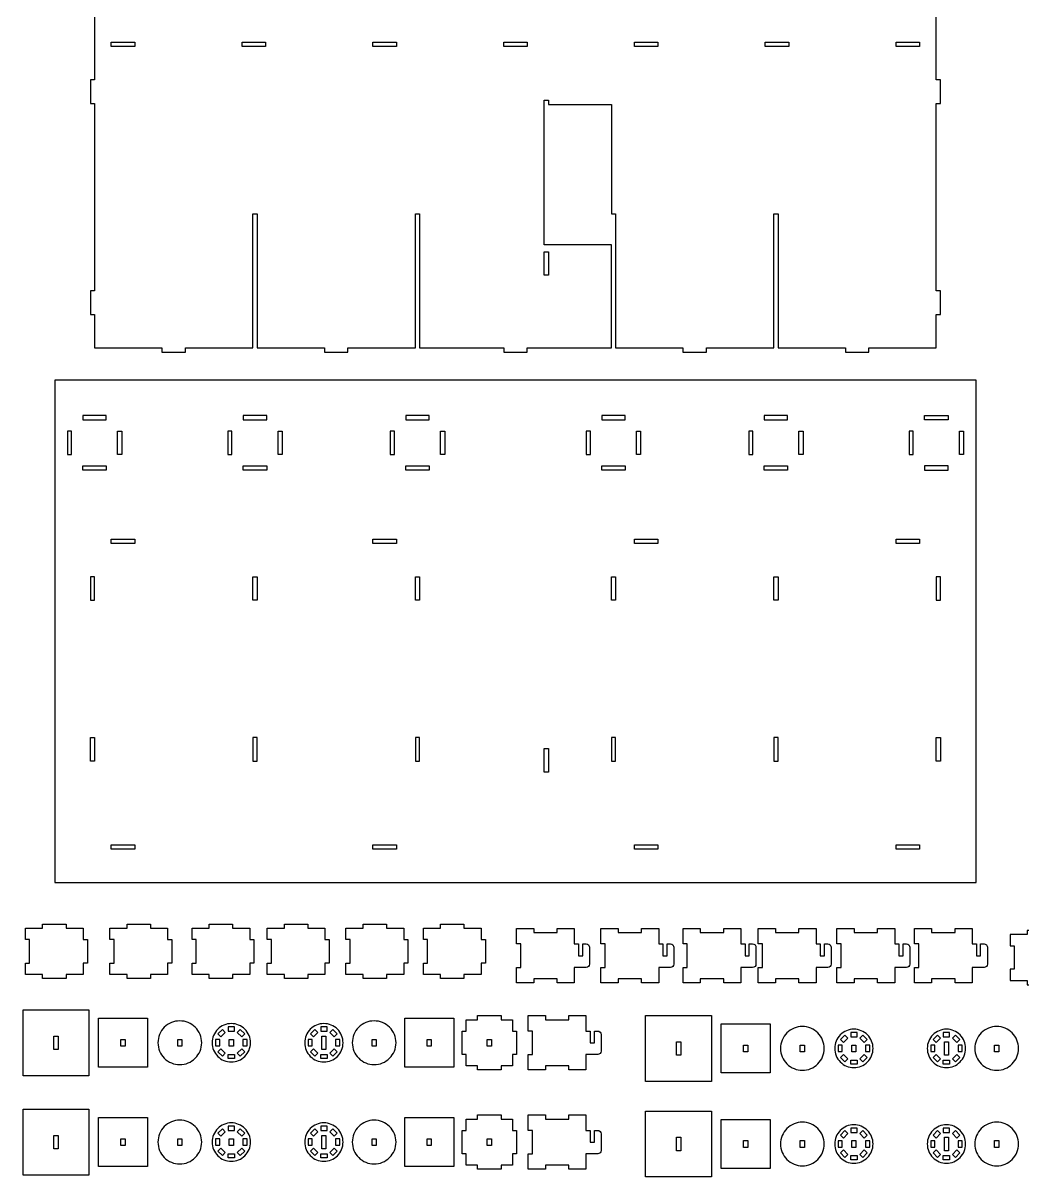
# Model space of a CAD drawing. Extents: x 8164 to 10920, y 152 to 1666.
# Drawn here: x 8164 to 8881, y 152 to 979 of the extents above; entities that cross this region are included whole.
import ezdxf

# ---------------------------------------------------------------- set-up
doc = ezdxf.new("R2010")
doc.units = 0
doc.header["$MEASUREMENT"] = 0
doc.layers.add('LAYER_1', color=18, linetype='CONTINUOUS')

msp = doc.modelspace()

# ---------------------------------------------------------------- linework, layer by layer
at = {"layer": 'LAYER_1'}
msp.add_lwpolyline([(8215.64, 1022.98), (8215.64, 938.29), (8212.64, 938.29), (8212.64, 921.49), (8215.64, 921.49), (8215.64, 787.09), (8212.64, 787.09), (8212.64, 770.29), (8215.64, 770.29), (8215.64, 746.29), (8263.94, 746.29), (8263.94, 743.29), (8280.74, 743.29), (8280.74, 746.29), (8329.04, 746.29), (8329.04, 842.29), (8332.04, 842.29), (8332.04, 746.29), (8380.34, 746.29), (8380.34, 743.29), (8397.14, 743.29), (8397.14, 746.29), (8445.44, 746.29), (8445.44, 842.29), (8448.44, 842.29), (8448.44, 746.29), (8508.74, 746.29), (8508.74, 743.29), (8525.54, 743.29), (8525.54, 746.29), (8585.84, 746.29), (8585.84, 820.04), (8537.84, 820.04), (8537.84, 923.69), (8540.84, 923.69), (8540.84, 920.69), (8585.84, 920.69), (8585.84, 842.29), (8588.84, 842.29), (8588.84, 746.29), (8637.14, 746.29), (8637.14, 743.29), (8653.94, 743.29), (8653.94, 746.29), (8702.24, 746.29), (8702.24, 842.29), (8705.24, 842.29), (8705.24, 746.29), (8753.54, 746.29), (8753.54, 743.29), (8770.34, 743.29), (8770.34, 746.29), (8818.64, 746.29), (8818.64, 770.29), (8821.64, 770.29), (8821.64, 787.09), (8818.64, 787.09), (8818.64, 921.49), (8821.64, 921.49), (8821.64, 938.29), (8818.64, 938.29), (8818.64, 1022.98)], dxfattribs=at)
for points in [[(8227.64, 965.29), (8244.44, 965.29), (8244.44, 962.29), (8227.64, 962.29)], [(8321.34, 965.29), (8338.14, 965.29), (8338.14, 962.29), (8321.34, 962.29)], [(8415.04, 965.29), (8431.84, 965.29), (8431.84, 962.29), (8415.04, 962.29)], [(8508.74, 965.29), (8525.54, 965.29), (8525.54, 962.29), (8508.74, 962.29)], [(8602.44, 965.29), (8619.24, 965.29), (8619.24, 962.29), (8602.44, 962.29)], [(8696.14, 965.29), (8712.94, 965.29), (8712.94, 962.29), (8696.14, 962.29)], [(8789.84, 965.29), (8806.64, 965.29), (8806.64, 962.29), (8789.84, 962.29)], [(8537.84, 798.44), (8537.84, 815.24), (8540.84, 815.24), (8540.84, 798.44)], [(8187.14, 723.31), (8187.14, 363.31), (8847.14, 363.31), (8847.14, 723.31)], [(8207.24, 694.81), (8224.04, 694.81), (8224.04, 697.81), (8207.24, 697.81)], [(8322.14, 694.81), (8338.94, 694.81), (8338.94, 697.81), (8322.14, 697.81)], [(8438.54, 694.81), (8455.34, 694.81), (8455.34, 697.81), (8438.54, 697.81)], [(8578.94, 694.81), (8595.74, 694.81), (8595.74, 697.81), (8578.94, 697.81)], [(8695.34, 694.81), (8712.14, 694.81), (8712.14, 697.81), (8695.34, 697.81)], [(8827.04, 694.81), (8810.24, 694.81), (8810.24, 697.81), (8827.04, 697.81)], [(8199.14, 686.71), (8196.14, 686.71), (8196.14, 669.91), (8199.14, 669.91)], [(8232.15, 686.71), (8235.15, 686.71), (8235.15, 669.91), (8232.15, 669.91)], [(8314.04, 686.71), (8311.04, 686.71), (8311.04, 669.91), (8314.04, 669.91)], [(8347.05, 686.71), (8350.05, 686.71), (8350.05, 669.91), (8347.05, 669.91)], [(8430.44, 686.71), (8427.44, 686.71), (8427.44, 669.91), (8430.44, 669.91)], [(8463.45, 686.71), (8466.45, 686.71), (8466.45, 669.91), (8463.45, 669.91)], [(8570.84, 686.71), (8567.84, 686.71), (8567.84, 669.91), (8570.84, 669.91)], [(8603.85, 686.71), (8606.85, 686.71), (8606.85, 669.91), (8603.85, 669.91)], [(8687.24, 686.71), (8684.24, 686.71), (8684.24, 669.91), (8687.24, 669.91)], [(8720.25, 686.71), (8723.25, 686.71), (8723.25, 669.91), (8720.25, 669.91)], [(8802.14, 686.71), (8799.14, 686.71), (8799.14, 669.91), (8802.14, 669.91)], [(8835.15, 686.71), (8838.15, 686.71), (8838.15, 669.91), (8835.15, 669.91)], [(8207.24, 661.8), (8224.04, 661.8), (8224.04, 658.8), (8207.24, 658.8)], [(8322.14, 661.8), (8338.94, 661.8), (8338.94, 658.8), (8322.14, 658.8)], [(8438.54, 661.8), (8455.34, 661.8), (8455.34, 658.8), (8438.54, 658.8)], [(8578.94, 661.8), (8595.74, 661.8), (8595.74, 658.8), (8578.94, 658.8)], [(8695.34, 661.8), (8712.14, 661.8), (8712.14, 658.8), (8695.34, 658.8)], [(8827.04, 661.8), (8810.24, 661.8), (8810.24, 658.8), (8827.04, 658.8)], [(8227.64, 609.31), (8244.44, 609.31), (8244.44, 606.31), (8227.64, 606.31)], [(8415.04, 609.31), (8431.84, 609.31), (8431.84, 606.31), (8415.04, 606.31)], [(8602.44, 609.31), (8619.24, 609.31), (8619.24, 606.31), (8602.44, 606.31)], [(8789.84, 609.31), (8806.64, 609.31), (8806.64, 606.31), (8789.84, 606.31)], [(8212.64, 582.31), (8212.64, 565.51), (8215.64, 565.51), (8215.64, 582.31)], [(8332.04, 582.31), (8332.04, 565.51), (8329.04, 565.51), (8329.04, 582.31)], [(8448.44, 582.31), (8448.44, 565.51), (8445.44, 565.51), (8445.44, 582.31)], [(8588.84, 582.31), (8588.84, 565.51), (8585.84, 565.51), (8585.84, 582.31)], [(8705.24, 582.31), (8705.24, 565.51), (8702.24, 565.51), (8702.24, 582.31)], [(8818.64, 582.31), (8818.64, 565.51), (8821.64, 565.51), (8821.64, 582.31)], [(8212.64, 450.31), (8212.64, 467.11), (8215.64, 467.11), (8215.64, 450.31)], [(8332.04, 450.31), (8332.04, 467.11), (8329.04, 467.11), (8329.04, 450.31)], [(8448.44, 450.31), (8448.44, 467.11), (8445.44, 467.11), (8445.44, 450.31)], [(8588.84, 450.31), (8588.84, 467.11), (8585.84, 467.11), (8585.84, 450.31)], [(8705.24, 450.31), (8705.24, 467.11), (8702.24, 467.11), (8702.24, 450.31)], [(8818.64, 450.31), (8818.64, 467.11), (8821.64, 467.11), (8821.64, 450.31)], [(8537.84, 442.46), (8537.84, 459.26), (8540.84, 459.26), (8540.84, 442.46)], [(8227.64, 390.31), (8244.44, 390.31), (8244.44, 387.31), (8227.64, 387.31)], [(8415.04, 390.31), (8431.84, 390.31), (8431.84, 387.31), (8415.04, 387.31)], [(8602.44, 390.31), (8619.24, 390.31), (8619.24, 387.31), (8602.44, 387.31)], [(8789.84, 390.31), (8806.64, 390.31), (8806.64, 387.31), (8789.84, 387.31)], [(8166.1, 305.64), (8169.1, 305.64), (8169.1, 322.44), (8166.1, 322.44), (8166.1, 330.55), (8178.4, 330.55), (8178.4, 333.55), (8195.2, 333.55), (8195.2, 330.55), (8207.5, 330.55), (8207.5, 322.44), (8210.5, 322.44), (8210.5, 305.64), (8207.5, 305.64), (8207.5, 297.53), (8195.2, 297.53), (8195.2, 294.53), (8178.4, 294.53), (8178.4, 297.53), (8166.1, 297.53)], [(8226.6, 305.64), (8229.6, 305.64), (8229.6, 322.44), (8226.6, 322.44), (8226.6, 330.55), (8238.9, 330.55), (8238.9, 333.55), (8255.7, 333.55), (8255.7, 330.55), (8268, 330.55), (8268, 322.44), (8271, 322.44), (8271, 305.64), (8268, 305.64), (8268, 297.53), (8255.7, 297.53), (8255.7, 294.53), (8238.9, 294.53), (8238.9, 297.53), (8226.6, 297.53)], [(8285.44, 305.64), (8288.44, 305.64), (8288.44, 322.44), (8285.44, 322.44), (8285.44, 330.55), (8297.74, 330.55), (8297.74, 333.55), (8314.54, 333.55), (8314.54, 330.55), (8326.84, 330.55), (8326.84, 322.44), (8329.84, 322.44), (8329.84, 305.64), (8326.84, 305.64), (8326.84, 297.53), (8314.54, 297.53), (8314.54, 294.53), (8297.74, 294.53), (8297.74, 297.53), (8285.44, 297.53)], [(8339.31, 305.64), (8342.31, 305.64), (8342.31, 322.44), (8339.31, 322.44), (8339.31, 330.55), (8351.61, 330.55), (8351.61, 333.55), (8368.41, 333.55), (8368.41, 330.55), (8380.71, 330.55), (8380.71, 322.44), (8383.71, 322.44), (8383.71, 305.64), (8380.71, 305.64), (8380.71, 297.53), (8368.41, 297.53), (8368.41, 294.53), (8351.61, 294.53), (8351.61, 297.53), (8339.31, 297.53)], [(8395.67, 305.64), (8398.67, 305.64), (8398.67, 322.44), (8395.67, 322.44), (8395.67, 330.55), (8407.97, 330.55), (8407.97, 333.55), (8424.77, 333.55), (8424.77, 330.55), (8437.07, 330.55), (8437.07, 322.44), (8440.07, 322.44), (8440.07, 305.64), (8437.07, 305.64), (8437.07, 297.53), (8424.77, 297.53), (8424.77, 294.53), (8407.97, 294.53), (8407.97, 297.53), (8395.67, 297.53)], [(8451.19, 305.64), (8454.19, 305.64), (8454.19, 322.44), (8451.19, 322.44), (8451.19, 330.55), (8463.49, 330.55), (8463.49, 333.55), (8480.29, 333.55), (8480.29, 330.55), (8492.59, 330.55), (8492.59, 322.44), (8495.59, 322.44), (8495.59, 305.64), (8492.59, 305.64), (8492.59, 297.53), (8480.29, 297.53), (8480.29, 294.53), (8463.49, 294.53), (8463.49, 297.53), (8451.19, 297.53)], [(8871.51, 317.94), (8874.51, 317.94), (8874.51, 301.14), (8871.51, 301.14), (8871.51, 293.03), (8883.81, 293.03), (8883.81, 290.03), (8900.61, 290.03), (8900.61, 293.03), (8912.91, 293.03), (8912.91, 301.14), (8915.91, 301.14), (8915.91, 317.94), (8912.91, 317.94), (8912.91, 326.05), (8900.61, 326.05), (8900.61, 329.05), (8883.81, 329.05), (8883.81, 326.05), (8871.51, 326.05)], [(8164.42, 224.94), (8164.42, 272.11), (8211.59, 272.11), (8211.59, 224.94)], [(8218.42, 230.94), (8218.42, 266.11), (8253.59, 266.11), (8253.59, 230.94)], [(8437.79, 230.94), (8437.79, 266.11), (8472.96, 266.11), (8472.96, 230.94)], [(8506.87, 265.03), (8514.98, 265.03), (8514.98, 256.92), (8517.98, 256.92), (8517.98, 240.12), (8514.98, 240.12), (8514.98, 232.02), (8506.87, 232.02), (8506.87, 229.02), (8490.07, 229.02), (8490.07, 232.02), (8481.96, 232.02), (8481.96, 240.12), (8478.96, 240.12), (8478.96, 256.92), (8481.96, 256.92), (8481.96, 265.03), (8490.07, 265.03), (8490.07, 268.03), (8506.87, 268.03)], [(8610.43, 220.89), (8610.43, 268.06), (8657.61, 268.06), (8657.61, 220.89)], [(8309.3, 255.99), (8306.12, 252.82), (8304, 254.94), (8307.18, 258.11)], [(8311.34, 256.84), (8315.83, 256.84), (8315.83, 259.84), (8311.34, 259.84)], [(8321.06, 252.82), (8317.88, 255.99), (8320, 258.11), (8323.18, 254.94)], [(8375.62, 255.99), (8372.45, 252.82), (8370.33, 254.94), (8373.5, 258.11)], [(8377.67, 256.84), (8382.16, 256.84), (8382.16, 259.84), (8377.67, 259.84)], [(8387.38, 252.82), (8384.21, 255.99), (8386.33, 258.11), (8389.5, 254.94)], [(8664.43, 226.89), (8664.43, 262.06), (8699.61, 262.06), (8699.61, 226.89)], [(8186.51, 243.72), (8186.51, 253.32), (8189.51, 253.32), (8189.51, 243.72)], [(8234.51, 246.12), (8234.51, 250.92), (8237.51, 250.92), (8237.51, 246.12)], [(8275.19, 246.12), (8275.19, 250.92), (8278.19, 250.92), (8278.19, 246.12)], [(8305.27, 246.28), (8305.27, 250.77), (8302.27, 250.77), (8302.27, 246.28)], [(8312.09, 246.12), (8312.09, 250.92), (8315.09, 250.92), (8315.09, 246.12)], [(8321.9, 250.77), (8321.9, 246.28), (8324.9, 246.28), (8324.9, 250.77)], [(8371.6, 246.28), (8371.6, 250.77), (8368.6, 250.77), (8368.6, 246.28)], [(8381.41, 253.32), (8381.41, 243.72), (8378.41, 243.72), (8378.41, 253.32)], [(8388.23, 250.77), (8388.23, 246.28), (8391.23, 246.28), (8391.23, 250.77)], [(8414.41, 246.12), (8414.41, 250.92), (8417.41, 250.92), (8417.41, 246.12)], [(8453.88, 246.12), (8453.88, 250.92), (8456.88, 250.92), (8456.88, 246.12)], [(8496.97, 246.12), (8496.97, 250.92), (8499.97, 250.92), (8499.97, 246.12)], [(8632.52, 239.68), (8632.52, 249.28), (8635.52, 249.28), (8635.52, 239.68)], [(8755.31, 251.94), (8752.14, 248.77), (8750.01, 250.89), (8753.19, 254.06)], [(8757.36, 252.79), (8761.85, 252.79), (8761.85, 255.79), (8757.36, 255.79)], [(8767.07, 248.77), (8763.89, 251.94), (8766.02, 254.06), (8769.19, 250.89)], [(8821.63, 251.94), (8818.46, 248.77), (8816.34, 250.89), (8819.51, 254.06)], [(8823.68, 252.79), (8828.17, 252.79), (8828.17, 255.79), (8823.68, 255.79)], [(8827.43, 249.28), (8827.43, 239.68), (8824.43, 239.68), (8824.43, 249.28)], [(8833.39, 248.77), (8830.22, 251.94), (8832.34, 254.06), (8835.51, 250.89)], [(8309.3, 241.06), (8306.12, 244.23), (8304, 242.11), (8307.18, 238.94)], [(8311.34, 240.21), (8315.83, 240.21), (8315.83, 237.21), (8311.34, 237.21)], [(8321.06, 244.23), (8317.88, 241.06), (8320, 238.94), (8323.18, 242.11)], [(8375.62, 241.06), (8372.45, 244.23), (8370.33, 242.11), (8373.5, 238.94)], [(8377.67, 240.21), (8382.16, 240.21), (8382.16, 237.21), (8377.67, 237.21)], [(8387.38, 244.23), (8384.21, 241.06), (8386.33, 238.94), (8389.5, 242.11)], [(8680.52, 242.08), (8680.52, 246.88), (8683.52, 246.88), (8683.52, 242.08)], [(8721.2, 242.08), (8721.2, 246.88), (8724.2, 246.88), (8724.2, 242.08)], [(8751.29, 242.23), (8751.29, 246.72), (8748.29, 246.72), (8748.29, 242.23)], [(8755.31, 237.01), (8752.14, 240.18), (8750.01, 238.06), (8753.19, 234.89)], [(8758.1, 242.08), (8758.1, 246.88), (8761.1, 246.88), (8761.1, 242.08)], [(8767.07, 240.18), (8763.89, 237.01), (8766.02, 234.89), (8769.19, 238.06)], [(8767.92, 246.72), (8767.92, 242.23), (8770.92, 242.23), (8770.92, 246.72)], [(8817.61, 242.23), (8817.61, 246.72), (8814.61, 246.72), (8814.61, 242.23)], [(8821.63, 237.01), (8818.46, 240.18), (8816.34, 238.06), (8819.51, 234.89)], [(8833.39, 240.18), (8830.22, 237.01), (8832.34, 234.89), (8835.51, 238.06)], [(8834.24, 246.72), (8834.24, 242.23), (8837.24, 242.23), (8837.24, 246.72)], [(8860.43, 242.08), (8860.43, 246.88), (8863.43, 246.88), (8863.43, 242.08)], [(8757.36, 236.16), (8761.85, 236.16), (8761.85, 233.16), (8757.36, 233.16)], [(8823.68, 236.16), (8828.17, 236.16), (8828.17, 233.16), (8823.68, 233.16)], [(8164.42, 153.78), (8164.42, 200.96), (8211.59, 200.96), (8211.59, 153.78)], [(8610.43, 152.42), (8610.43, 199.6), (8657.61, 199.6), (8657.61, 152.42)], [(8218.42, 159.78), (8218.42, 194.96), (8253.59, 194.96), (8253.59, 159.78)], [(8437.79, 159.78), (8437.79, 194.96), (8472.96, 194.96), (8472.96, 159.78)], [(8506.87, 193.88), (8514.98, 193.88), (8514.98, 185.77), (8517.98, 185.77), (8517.98, 168.97), (8514.98, 168.97), (8514.98, 160.86), (8506.87, 160.86), (8506.87, 157.86), (8490.07, 157.86), (8490.07, 160.86), (8481.96, 160.86), (8481.96, 168.97), (8478.96, 168.97), (8478.96, 185.77), (8481.96, 185.77), (8481.96, 193.88), (8490.07, 193.88), (8490.07, 196.88), (8506.87, 196.88)], [(8664.43, 158.42), (8664.43, 193.6), (8699.61, 193.6), (8699.61, 158.42)], [(8186.51, 172.57), (8186.51, 182.17), (8189.51, 182.17), (8189.51, 172.57)], [(8309.3, 184.84), (8306.12, 181.66), (8304, 183.78), (8307.18, 186.96)], [(8311.34, 185.69), (8315.83, 185.69), (8315.83, 188.69), (8311.34, 188.69)], [(8321.06, 181.66), (8317.88, 184.84), (8320, 186.96), (8323.18, 183.78)], [(8375.62, 184.84), (8372.45, 181.66), (8370.33, 183.78), (8373.5, 186.96)], [(8377.67, 185.69), (8382.16, 185.69), (8382.16, 188.69), (8377.67, 188.69)], [(8381.41, 182.17), (8381.41, 172.57), (8378.41, 172.57), (8378.41, 182.17)], [(8387.38, 181.66), (8384.21, 184.84), (8386.33, 186.96), (8389.5, 183.78)], [(8755.31, 183.47), (8752.14, 180.3), (8750.01, 182.42), (8753.19, 185.6)], [(8757.36, 184.32), (8761.85, 184.32), (8761.85, 187.32), (8757.36, 187.32)], [(8767.07, 180.3), (8763.89, 183.47), (8766.02, 185.6), (8769.19, 182.42)], [(8821.63, 183.47), (8818.46, 180.3), (8816.34, 182.42), (8819.51, 185.6)], [(8823.68, 184.32), (8828.17, 184.32), (8828.17, 187.32), (8823.68, 187.32)], [(8833.39, 180.3), (8830.22, 183.47), (8832.34, 185.6), (8835.51, 182.42)], [(8234.51, 174.97), (8234.51, 179.77), (8237.51, 179.77), (8237.51, 174.97)], [(8275.19, 174.97), (8275.19, 179.77), (8278.19, 179.77), (8278.19, 174.97)], [(8305.27, 175.13), (8305.27, 179.61), (8302.27, 179.61), (8302.27, 175.13)], [(8312.09, 174.97), (8312.09, 179.77), (8315.09, 179.77), (8315.09, 174.97)], [(8321.9, 179.61), (8321.9, 175.13), (8324.9, 175.13), (8324.9, 179.61)], [(8371.6, 175.13), (8371.6, 179.61), (8368.6, 179.61), (8368.6, 175.13)], [(8388.23, 179.61), (8388.23, 175.13), (8391.23, 175.13), (8391.23, 179.61)], [(8414.41, 174.97), (8414.41, 179.77), (8417.41, 179.77), (8417.41, 174.97)], [(8453.88, 174.97), (8453.88, 179.77), (8456.88, 179.77), (8456.88, 174.97)], [(8496.97, 174.97), (8496.97, 179.77), (8499.97, 179.77), (8499.97, 174.97)], [(8632.52, 171.21), (8632.52, 180.81), (8635.52, 180.81), (8635.52, 171.21)], [(8680.52, 173.61), (8680.52, 178.41), (8683.52, 178.41), (8683.52, 173.61)], [(8721.2, 173.61), (8721.2, 178.41), (8724.2, 178.41), (8724.2, 173.61)], [(8751.29, 173.76), (8751.29, 178.25), (8748.29, 178.25), (8748.29, 173.76)], [(8758.1, 173.61), (8758.1, 178.41), (8761.1, 178.41), (8761.1, 173.61)], [(8767.92, 178.25), (8767.92, 173.76), (8770.92, 173.76), (8770.92, 178.25)], [(8817.61, 173.76), (8817.61, 178.25), (8814.61, 178.25), (8814.61, 173.76)], [(8827.43, 180.81), (8827.43, 171.21), (8824.43, 171.21), (8824.43, 180.81)], [(8834.24, 178.25), (8834.24, 173.76), (8837.24, 173.76), (8837.24, 178.25)], [(8860.43, 173.61), (8860.43, 178.41), (8863.43, 178.41), (8863.43, 173.61)], [(8309.3, 169.9), (8306.12, 173.08), (8304, 170.96), (8307.18, 167.78)], [(8311.34, 169.06), (8315.83, 169.06), (8315.83, 166.06), (8311.34, 166.06)], [(8321.06, 173.08), (8317.88, 169.9), (8320, 167.78), (8323.18, 170.96)], [(8375.62, 169.9), (8372.45, 173.08), (8370.33, 170.96), (8373.5, 167.78)], [(8377.67, 169.06), (8382.16, 169.06), (8382.16, 166.06), (8377.67, 166.06)], [(8387.38, 173.08), (8384.21, 169.9), (8386.33, 167.78), (8389.5, 170.96)], [(8755.31, 168.54), (8752.14, 171.72), (8750.01, 169.59), (8753.19, 166.42)], [(8757.36, 167.69), (8761.85, 167.69), (8761.85, 164.69), (8757.36, 164.69)], [(8767.07, 171.72), (8763.89, 168.54), (8766.02, 166.42), (8769.19, 169.59)], [(8821.63, 168.54), (8818.46, 171.72), (8816.34, 169.59), (8819.51, 166.42)], [(8823.68, 167.69), (8828.17, 167.69), (8828.17, 164.69), (8823.68, 164.69)], [(8833.39, 171.72), (8830.22, 168.54), (8832.34, 166.42), (8835.51, 169.59)]]:
    msp.add_lwpolyline(points, close=True, dxfattribs=at)
for points in [[(8562.33, 319.31), (8562.33, 310.91), (8565.33, 310.91), (8565.33, 319.31), (8567.73, 319.31, -0.414214), (8570.13, 316.91), (8570.13, 304.91, -0.414214), (8567.73, 302.51), (8559.33, 302.51), (8559.33, 291.4), (8547.03, 291.4), (8547.03, 294.4), (8530.23, 294.4), (8530.23, 291.4), (8517.93, 291.4), (8517.93, 302.51), (8520.93, 302.51), (8520.93, 319.31), (8517.93, 319.31), (8517.93, 330.42), (8530.23, 330.42), (8530.23, 327.42), (8547.03, 327.42), (8547.03, 330.42), (8559.33, 330.42), (8559.33, 319.31)], [(8622.83, 319.31), (8622.83, 310.91), (8625.83, 310.91), (8625.83, 319.31), (8628.23, 319.31, -0.414214), (8630.63, 316.91), (8630.63, 304.91, -0.414214), (8628.23, 302.51), (8619.83, 302.51), (8619.83, 291.4), (8607.53, 291.4), (8607.53, 294.4), (8590.73, 294.4), (8590.73, 291.4), (8578.43, 291.4), (8578.43, 302.51), (8581.43, 302.51), (8581.43, 319.31), (8578.43, 319.31), (8578.43, 330.42), (8590.73, 330.42), (8590.73, 327.42), (8607.53, 327.42), (8607.53, 330.42), (8619.83, 330.42), (8619.83, 319.31)], [(8681.67, 319.31), (8681.67, 310.91), (8684.67, 310.91), (8684.67, 319.31), (8687.07, 319.31, -0.414214), (8689.47, 316.91), (8689.47, 304.91, -0.414214), (8687.07, 302.51), (8678.67, 302.51), (8678.67, 291.4), (8666.37, 291.4), (8666.37, 294.4), (8649.57, 294.4), (8649.57, 291.4), (8637.27, 291.4), (8637.27, 302.51), (8640.27, 302.51), (8640.27, 319.31), (8637.27, 319.31), (8637.27, 330.42), (8649.57, 330.42), (8649.57, 327.42), (8666.37, 327.42), (8666.37, 330.42), (8678.67, 330.42), (8678.67, 319.31)], [(8735.54, 319.31), (8735.54, 310.91), (8738.54, 310.91), (8738.54, 319.31), (8740.94, 319.31, -0.414214), (8743.34, 316.91), (8743.34, 304.91, -0.414214), (8740.94, 302.51), (8732.54, 302.51), (8732.54, 291.4), (8720.24, 291.4), (8720.24, 294.4), (8703.44, 294.4), (8703.44, 291.4), (8691.14, 291.4), (8691.14, 302.51), (8694.14, 302.51), (8694.14, 319.31), (8691.14, 319.31), (8691.14, 330.42), (8703.44, 330.42), (8703.44, 327.42), (8720.24, 327.42), (8720.24, 330.42), (8732.54, 330.42), (8732.54, 319.31)], [(8791.9, 319.31), (8791.9, 310.91), (8794.9, 310.91), (8794.9, 319.31), (8797.3, 319.31, -0.414214), (8799.7, 316.91), (8799.7, 304.91, -0.414214), (8797.3, 302.51), (8788.9, 302.51), (8788.9, 291.4), (8776.6, 291.4), (8776.6, 294.4), (8759.8, 294.4), (8759.8, 291.4), (8747.5, 291.4), (8747.5, 302.51), (8750.5, 302.51), (8750.5, 319.31), (8747.5, 319.31), (8747.5, 330.42), (8759.8, 330.42), (8759.8, 327.42), (8776.6, 327.42), (8776.6, 330.42), (8788.9, 330.42), (8788.9, 319.31)], [(8847.42, 319.31), (8847.42, 310.91), (8850.42, 310.91), (8850.42, 319.31), (8852.82, 319.31, -0.414214), (8855.22, 316.91), (8855.22, 304.91, -0.414214), (8852.82, 302.51), (8844.42, 302.51), (8844.42, 291.4), (8832.12, 291.4), (8832.12, 294.4), (8815.32, 294.4), (8815.32, 291.4), (8803.02, 291.4), (8803.02, 302.51), (8806.02, 302.51), (8806.02, 319.31), (8803.02, 319.31), (8803.02, 330.42), (8815.32, 330.42), (8815.32, 327.42), (8832.12, 327.42), (8832.12, 330.42), (8844.42, 330.42), (8844.42, 319.31)], [(8570.67, 256.92), (8570.67, 248.52), (8573.67, 248.52), (8573.67, 256.92), (8576.07, 256.92, -0.414214), (8578.47, 254.52), (8578.47, 242.52, -0.414214), (8576.07, 240.12), (8567.67, 240.12), (8567.67, 229.02), (8555.37, 229.02), (8555.37, 232.02), (8538.57, 232.02), (8538.57, 229.02), (8526.27, 229.02), (8526.27, 240.12), (8529.27, 240.12), (8529.27, 256.92), (8526.27, 256.92), (8526.27, 268.03), (8538.57, 268.03), (8538.57, 265.03), (8555.37, 265.03), (8555.37, 268.03), (8567.67, 268.03), (8567.67, 256.92)], [(8276.69, 264.19, 0.414214), (8261.02, 248.52, 0.414214), (8276.69, 232.86, 0.414214), (8292.36, 248.52, 0.414214)], [(8313.59, 262.27, 0.414214), (8299.84, 248.52, 0.414214), (8313.59, 234.78, 0.414214), (8327.34, 248.52, 0.414214)], [(8379.91, 262.27, 0.414214), (8366.17, 248.52, 0.414214), (8379.91, 234.78, 0.414214), (8393.66, 248.52, 0.414214)], [(8415.91, 264.19, 0.414214), (8400.25, 248.52, 0.414214), (8415.91, 232.86, 0.414214), (8431.58, 248.52, 0.414214)], [(8722.7, 260.14, 0.414214), (8707.04, 244.48, 0.414214), (8722.7, 228.81, 0.414214), (8738.37, 244.48, 0.414214)], [(8759.6, 258.22, 0.414214), (8745.85, 244.48, 0.414214), (8759.6, 230.73, 0.414214), (8773.35, 244.48, 0.414214)], [(8825.93, 258.22, 0.414214), (8812.18, 244.48, 0.414214), (8825.93, 230.73, 0.414214), (8839.67, 244.48, 0.414214)], [(8861.93, 260.14, 0.414214), (8846.26, 244.48, 0.414214), (8861.93, 228.81, 0.414214), (8877.59, 244.48, 0.414214)], [(8276.69, 193.04, 0.414214), (8261.02, 177.37, 0.414214), (8276.69, 161.7, 0.414214), (8292.36, 177.37, 0.414214)], [(8313.59, 191.12, 0.414214), (8299.84, 177.37, 0.414214), (8313.59, 163.62, 0.414214), (8327.34, 177.37, 0.414214)], [(8379.91, 191.12, 0.414214), (8366.17, 177.37, 0.414214), (8379.91, 163.62, 0.414214), (8393.66, 177.37, 0.414214)], [(8415.91, 193.04, 0.414214), (8400.25, 177.37, 0.414214), (8415.91, 161.7, 0.414214), (8431.58, 177.37, 0.414214)], [(8570.67, 185.77), (8570.67, 177.37), (8573.67, 177.37), (8573.67, 185.77), (8576.07, 185.77, -0.414214), (8578.47, 183.37), (8578.47, 171.37, -0.414214), (8576.07, 168.97), (8567.67, 168.97), (8567.67, 157.86), (8555.37, 157.86), (8555.37, 160.86), (8538.57, 160.86), (8538.57, 157.86), (8526.27, 157.86), (8526.27, 168.97), (8529.27, 168.97), (8529.27, 185.77), (8526.27, 185.77), (8526.27, 196.88), (8538.57, 196.88), (8538.57, 193.88), (8555.37, 193.88), (8555.37, 196.88), (8567.67, 196.88), (8567.67, 185.77)], [(8722.7, 191.68, 0.414214), (8707.04, 176.01, 0.414214), (8722.7, 160.34, 0.414214), (8738.37, 176.01, 0.414214)], [(8861.93, 191.68, 0.414214), (8846.26, 176.01, 0.414214), (8861.93, 160.34, 0.414214), (8877.59, 176.01, 0.414214)], [(8759.6, 189.76, 0.414214), (8745.85, 176.01, 0.414214), (8759.6, 162.26, 0.414214), (8773.35, 176.01, 0.414214)], [(8825.93, 189.76, 0.414214), (8812.18, 176.01, 0.414214), (8825.93, 162.26, 0.414214), (8839.67, 176.01, 0.414214)]]:
    msp.add_lwpolyline(points, format="xyb", close=True, dxfattribs=at)

doc.saveas('drawing.dxf')
